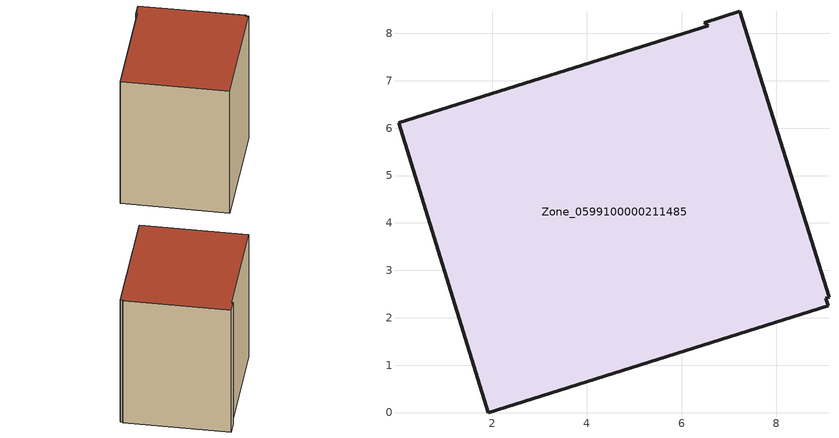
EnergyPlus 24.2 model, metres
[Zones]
Zone_0599100000211485
 floor ground (C_G): 9.04,2.41 9.09,2.25 1.92,0 0.03,6.12 6.56,8.16 6.48,8.23 7.23,8.46 9.11,2.43 z0
 wall outside (C_F): 7.23,8.46 6.48,8.23 6.56,8.16 0.03,6.12 1.92,0 9.09,2.25 9.04,2.41 9.11,2.43 7.23,8.46 z0:8.62
 roof outside (C_R): 9.11,2.43 7.23,8.46 6.48,8.23 6.56,8.16 0.03,6.12 1.92,0 9.09,2.25 9.04,2.41 z8.62
[BUILDING]
Pand.0599100000211485: North Axis=0; Terrain=City; Loads Convergence Tolerance Value=0.04; Temperature Convergence Tolerance Value=0.4; Solar Distribution=FullExterior; Maximum Number of Warmup Days=25; Minimum Number of Warmup Days=1
[Site:Location]
Rotterdam.The.Hague.AP_ZH_NLD Design_Conditions: Latitude=51.96; Longitude=4.45; Time Zone=1; Elevation=-4.5
[SITE:GROUNDTEMPERATURE:BUILDINGSURFACE]
18, 18, 18, 18, 18, 18, 18, 18, 18, 18, 18, 18
[MATERIAL] Thermal Absorptance=0.9; Solar Absorptance=0.7; Visible Absorptance=0.7
Name | Roughness | Thickness | Conductivity | Density | Specific Heat
G.TI.1975-1991 | MediumSmooth | 0.15 | 0.288461 | 540 | 1210
F.TI.1975-1991 | Rough | 0.3 | 0.230769 | 1920 | 840
R.TI.1975-1991 | MediumRough | 0.2 | 0.153846 | 1500 | 1000
[CONSTRUCTION]
C_G: G.TI.1975-1991
C_F: F.TI.1975-1991
C_R: R.TI.1975-1991
[ZONE]
Zone_0599100000211485: Type=1; Multiplier=1; Ceiling Height=Autocalculate; Volume=Autocalculate; Floor Area=autocalculate; Part of Total Floor Area=Yes
[ZONEINFILTRATION:DESIGNFLOWRATE]
Infil_Zone_0599100000211485: Zone or ZoneList or Space or SpaceList=Zone_0599100000211485; Schedule=AlwaysOn; Design Flow Rate Calculation Method=Flow/Area; Flow Rate per Floor Area=0.003; Constant Term Coefficient=1; Temperature Term Coefficient=0; Velocity Term Coefficient=0; Velocity Squared Term Coefficient=0
[HVACTEMPLATE:ZONE:IDEALLOADSAIRSYSTEM]
Zone_0599100000211485: Maximum Heating Supply Air Temperature=50; Minimum Cooling Supply Air Temperature=13; Maximum Heating Supply Air Humidity Ratio=0.0156; Minimum Cooling Supply Air Humidity Ratio=0.0077; Heating Limit=NoLimit; Cooling Limit=NoLimit; Dehumidification Control Type=ConstantSensibleHeatRatio; Cooling Sensible Heat Ratio=0.7; Dehumidification Setpoint=60; Humidification Control Type=None; Humidification Setpoint=30; Outdoor Air Method=None; Outdoor Air Flow Rate per Person=0.00944; Outdoor Air Flow Rate per Zone Floor Area=0; Outdoor Air Flow Rate per Zone=0; Demand Controlled Ventilation Type=None; Outdoor Air Economizer Type=NoEconomizer; Heat Recovery Type=None; Sensible Heat Recovery Effectiveness=0.7; Latent Heat Recovery Effectiveness=0.65
[ZONECONTROL:THERMOSTAT]
ThermostatControl_Zone_0599100000211485: Zone or ZoneList=Zone_0599100000211485; Control Type Schedule=DualSetpointControlType; Control 1=Thermostat_Zone_0599100000211485; Temperature Difference Between Cutout And Setpoint=0
[THERMOSTATSETPOINT:DUALSETPOINT]
Thermostat_Zone_0599100000211485: Heating Setpoint Temperature Schedule=HeatingSetpoint_Zone_0599100000211485; Cooling Setpoint Temperature Schedule=CoolingSetpoint_Zone_0599100000211485
[SCHEDULE:COMPACT]
HeatingSetpoint_Zone_0599100000211485: Through: 12/31, For: AllDays, Until: 24:00, 21
CoolingSetpoint_Zone_0599100000211485: Through: 12/31, For: AllDays, Until: 24:00, 24
DualSetpointControlType: Through: 12/31, For: AllDays, Until: 24:00, 4
AlwaysOn: Through: 12/31, For: AllDays, Until: 24:00, 1
